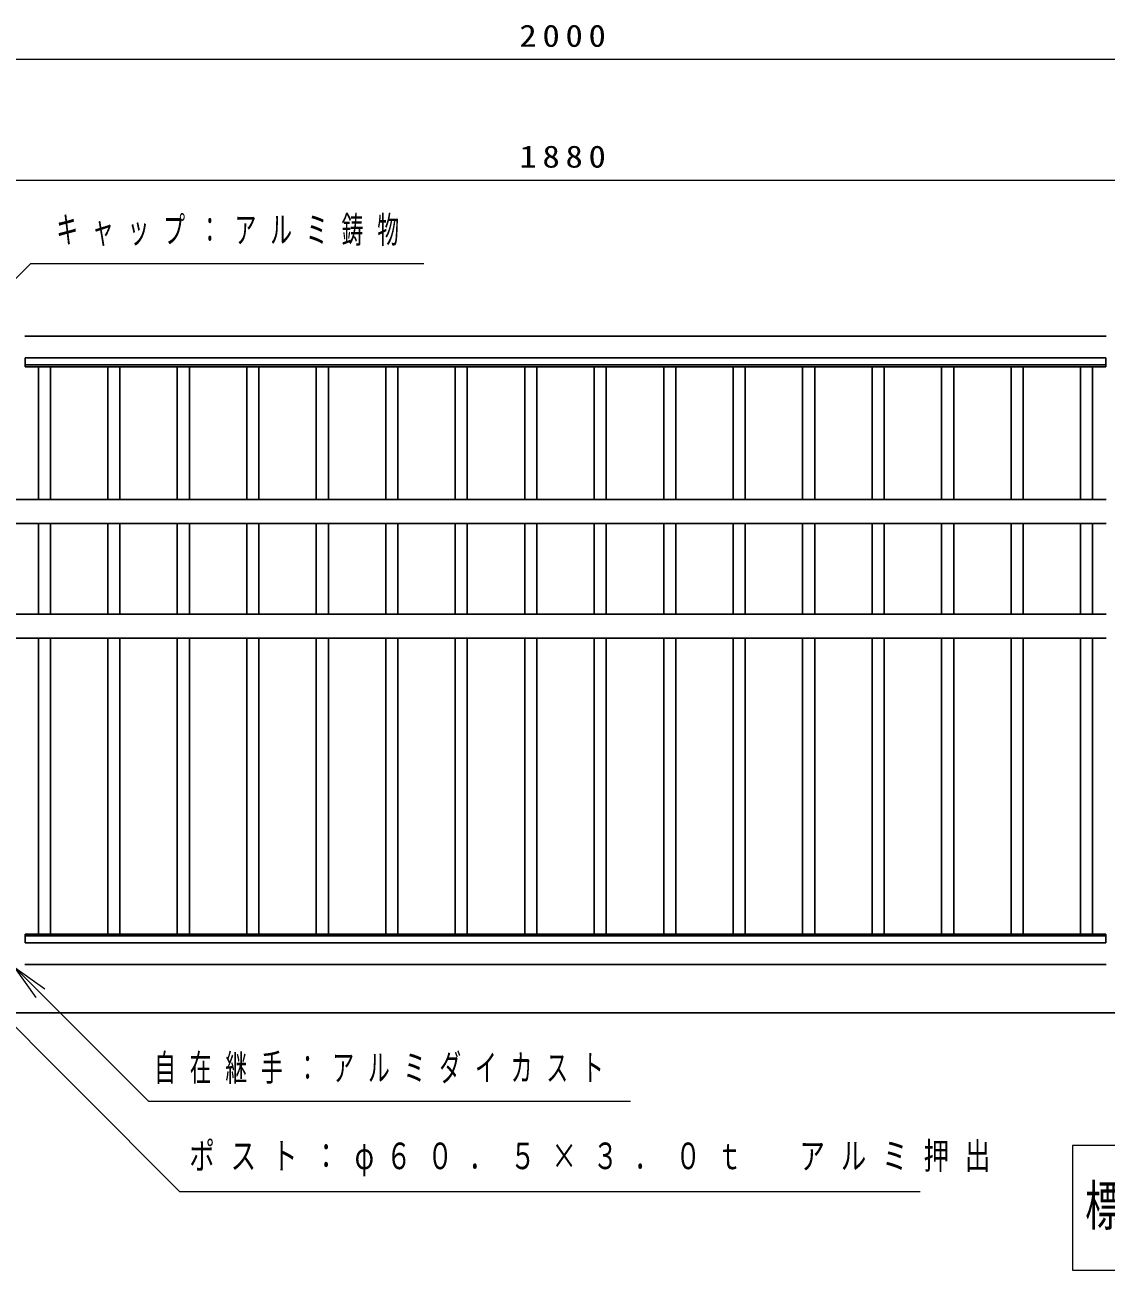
# Model space of a CAD drawing. Units: millimetres on the paper, scale 1:20. Extents: x -365 to 0, y 0 to 257.
# Drawn here: x -316.6 to -227.1, y 98.4 to 201.5 of the extents above; entities that cross this region are included whole.
import ezdxf

# ---------------------------------------------------------------- set-up
doc = ezdxf.new("R2010")
doc.units = ezdxf.units.MM
doc.layers.add('LY_1', color=7, linetype='Continuous', lineweight=25)
doc.styles.add('ＭＳ ゴシック', font='')
doc.styles.get('ＭＳ ゴシック').set_extended_font_data('MS Gothic')

msp = doc.modelspace()

# ---------------------------------------------------------------- linework, layer by layer
at = {"layer": 'LY_1', "lineweight": 13}
for p, q in [((-321.861, 198.633), (-221.861, 198.633)), ((-318.861, 188.633), (-224.861, 188.633)), ((-315.669, 120.984), (-317.436, 123.458)), ((-317.436, 123.458), (-314.962, 121.691)), ((-317.436, 123.458), (-315.315, 121.337)), ((-229.911, 108.716), (-229.911, 98.416)), ((-171.491, 108.716), (-229.911, 108.716)), ((-229.911, 98.416), (-171.491, 98.416))]:
    msp.add_line(p, q, dxfattribs=at)
at = {"layer": 'LY_1', "color": 21}
for p, q in [((-227.111, 175.708), (-316.611, 175.708)), ((-227.136, 173.708), (-227.111, 173.708)), ((-227.136, 125.708), (-227.111, 125.708)), ((-227.111, 123.708), (-316.611, 123.708))]:
    msp.add_line(p, q, dxfattribs=at)
at = {"layer": 'LY_1', "color": 190}
for p, q in [((-316.586, 173.183), (-316.586, 173.923)), ((-316.586, 173.923), (-227.136, 173.923)), ((-316.586, 173.333), (-227.136, 173.333)), ((-316.586, 173.183), (-227.136, 173.183)), ((-227.136, 173.183), (-227.136, 173.923)), ((-321.236, 162.208), (-227.111, 162.208)), ((-317.654, 160.208), (-227.111, 160.208)), ((-321.236, 152.708), (-227.111, 152.708)), ((-317.654, 150.708), (-227.111, 150.708)), ((-316.586, 126.233), (-316.586, 125.493)), ((-316.586, 126.233), (-227.136, 126.233)), ((-316.586, 126.083), (-227.136, 126.083)), ((-227.136, 126.233), (-227.136, 125.493)), ((-316.586, 125.493), (-227.136, 125.493))]:
    msp.add_line(p, q, dxfattribs=at)
at = {"layer": 'LY_1', "color": 40}
for p, q in [((-315.486, 162.208), (-315.486, 173.183)), ((-314.486, 162.208), (-314.486, 173.183)), ((-309.736, 162.208), (-309.736, 173.183)), ((-308.736, 162.208), (-308.736, 173.183)), ((-303.986, 162.208), (-303.986, 173.183)), ((-302.986, 162.208), (-302.986, 173.183)), ((-298.236, 162.208), (-298.236, 173.183)), ((-297.236, 162.208), (-297.236, 173.183)), ((-292.486, 162.208), (-292.486, 173.183)), ((-291.486, 162.208), (-291.486, 173.183)), ((-286.736, 162.208), (-286.736, 173.183)), ((-285.736, 162.208), (-285.736, 173.183)), ((-280.986, 162.208), (-280.986, 173.183)), ((-279.986, 162.208), (-279.986, 173.183)), ((-275.236, 162.208), (-275.236, 173.183)), ((-274.236, 162.208), (-274.236, 173.183)), ((-269.486, 162.208), (-269.486, 173.183)), ((-268.486, 162.208), (-268.486, 173.183)), ((-263.736, 162.208), (-263.736, 173.183)), ((-262.736, 162.208), (-262.736, 173.183)), ((-257.986, 162.208), (-257.986, 173.183)), ((-256.986, 162.208), (-256.986, 173.183)), ((-252.236, 162.208), (-252.236, 173.183)), ((-251.236, 162.208), (-251.236, 173.183)), ((-246.486, 162.208), (-246.486, 173.183)), ((-245.486, 162.208), (-245.486, 173.183)), ((-240.736, 162.208), (-240.736, 173.183)), ((-239.736, 162.208), (-239.736, 173.183)), ((-234.986, 162.208), (-234.986, 173.183)), ((-233.986, 162.208), (-233.986, 173.183)), ((-229.236, 162.208), (-229.236, 173.183)), ((-228.236, 162.208), (-228.236, 173.183)), ((-315.486, 152.708), (-315.486, 160.208)), ((-314.486, 152.708), (-314.486, 160.208)), ((-309.736, 152.708), (-309.736, 160.208)), ((-308.736, 152.708), (-308.736, 160.208)), ((-303.986, 152.708), (-303.986, 160.208)), ((-302.986, 152.708), (-302.986, 160.208)), ((-298.236, 152.708), (-298.236, 160.208)), ((-297.236, 152.708), (-297.236, 160.208)), ((-292.486, 152.708), (-292.486, 160.208)), ((-291.486, 152.708), (-291.486, 160.208)), ((-286.736, 152.708), (-286.736, 160.208)), ((-285.736, 152.708), (-285.736, 160.208)), ((-280.986, 152.708), (-280.986, 160.208)), ((-279.986, 152.708), (-279.986, 160.208)), ((-275.236, 152.708), (-275.236, 160.208)), ((-274.236, 152.708), (-274.236, 160.208)), ((-269.486, 152.708), (-269.486, 160.208)), ((-268.486, 152.708), (-268.486, 160.208)), ((-263.736, 152.708), (-263.736, 160.208)), ((-262.736, 152.708), (-262.736, 160.208)), ((-257.986, 152.708), (-257.986, 160.208)), ((-256.986, 152.708), (-256.986, 160.208)), ((-252.236, 152.708), (-252.236, 160.208)), ((-251.236, 152.708), (-251.236, 160.208)), ((-246.486, 152.708), (-246.486, 160.208)), ((-245.486, 152.708), (-245.486, 160.208)), ((-240.736, 152.708), (-240.736, 160.208)), ((-239.736, 152.708), (-239.736, 160.208)), ((-234.986, 152.708), (-234.986, 160.208)), ((-233.986, 152.708), (-233.986, 160.208)), ((-229.236, 152.708), (-229.236, 160.208)), ((-228.236, 152.708), (-228.236, 160.208)), ((-315.486, 126.233), (-315.486, 150.708)), ((-314.486, 126.233), (-314.486, 150.708)), ((-309.736, 126.233), (-309.736, 150.708)), ((-308.736, 126.233), (-308.736, 150.708)), ((-303.986, 126.233), (-303.986, 150.708)), ((-302.986, 126.233), (-302.986, 150.708)), ((-298.236, 126.233), (-298.236, 150.708)), ((-297.236, 126.233), (-297.236, 150.708)), ((-292.486, 126.233), (-292.486, 150.708)), ((-291.486, 126.233), (-291.486, 150.708)), ((-286.736, 126.233), (-286.736, 150.708)), ((-285.736, 126.233), (-285.736, 150.708)), ((-280.986, 126.233), (-280.986, 150.708)), ((-279.986, 126.233), (-279.986, 150.708)), ((-275.236, 126.233), (-275.236, 150.708)), ((-274.236, 126.233), (-274.236, 150.708)), ((-269.486, 126.233), (-269.486, 150.708)), ((-268.486, 126.233), (-268.486, 150.708)), ((-263.736, 126.233), (-263.736, 150.708)), ((-262.736, 126.233), (-262.736, 150.708)), ((-257.986, 126.233), (-257.986, 150.708)), ((-256.986, 126.233), (-256.986, 150.708)), ((-252.236, 126.233), (-252.236, 150.708)), ((-251.236, 126.233), (-251.236, 150.708)), ((-246.486, 126.233), (-246.486, 150.708)), ((-245.486, 126.233), (-245.486, 150.708)), ((-240.736, 126.233), (-240.736, 150.708)), ((-239.736, 126.233), (-239.736, 150.708)), ((-234.986, 126.233), (-234.986, 150.708)), ((-233.986, 126.233), (-233.986, 150.708)), ((-229.236, 126.233), (-229.236, 150.708)), ((-228.236, 126.233), (-228.236, 150.708))]:
    msp.add_line(p, q, dxfattribs=at)
at = {"layer": 'LY_1'}
msp.add_line((-356.556, 119.708), (-218.861, 119.708), dxfattribs=at)
at = {"layer": 'LY_1', "lineweight": 13}
for points in [[(-320.426, 177.416), (-316.101, 181.741), (-283.583, 181.741)], [(-317.436, 123.458), (-306.377, 112.399), (-266.494, 112.399)], [(-320.361, 121.49), (-303.793, 104.921), (-242.513, 104.921)]]:
    msp.add_lwpolyline(points, dxfattribs=at)

# ---------------------------------------------------------------- texts
at = {"layer": 'LY_1', "style": 'ＭＳ ゴシック'}
for s, insert, char_height, attachment_point in [('\\T1.33;\\W1.15;2000', (-271.861, 199.633), 1.833, 8), ('\\T1.33;\\W1.15;1880', (-271.861, 189.633), 1.833, 8), ('\\T1.64;\\W0.6;キャップ：アルミ鋳物', (-313.999, 184.391), 2.199, 4), ('\\T1.64;\\W0.6;自在継手：アルミダイカスト', (-305.911, 115.049), 2.199, 4), ('\\T1.63;\\W0.7;ポスト：φ６０．５×３．０ｔ\u3000アルミ押出', (-302.992, 107.571), 2.199, 4), ('\\T1.49;\\W0.7;標準立面図\u3000Ｓ＝１／２０', (-200.701, 103.566), 3.299, 5)]:
    msp.add_mtext(s, dxfattribs=dict(at, insert=insert, char_height=char_height, attachment_point=attachment_point))

doc.saveas('drawing.dxf')
